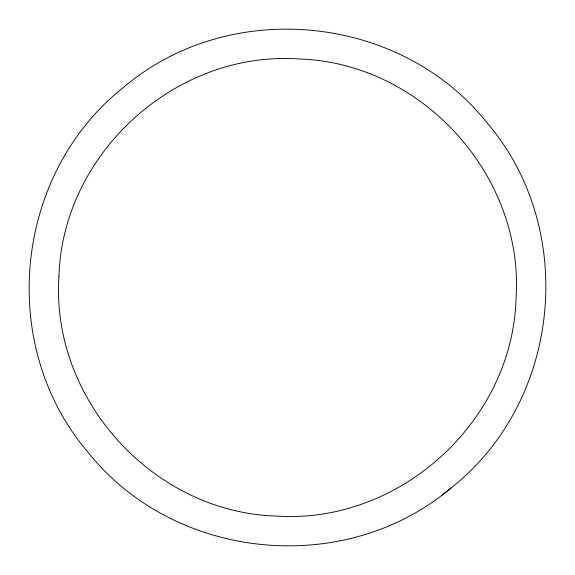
<?xml version="1.0" encoding="UTF-8"?>
<svg xmlns="http://www.w3.org/2000/svg" width="575" height="575" viewBox="0 0 575 575"><rect width="100%" height="100%" fill="white"/><g stroke="black" fill="none" stroke-linecap="round" stroke-linejoin="round"><path stroke-width="0.86" d="M451.648 487.514C561.121 400.739 577.961 229.82 487.514 123.352C400.739 13.879 229.82 -2.961 123.352 87.486C13.879 174.261 -2.961 345.18 87.486 451.648C174.261 561.121 345.18 577.954 451.648 487.514L441.636 495.327M58.952 276.273C50.528 399.158 153.151 512.39 276.273 516.048C399.158 524.472 512.39 421.849 516.048 298.727C524.472 175.842 421.849 62.61 298.727 58.952C175.842 50.528 62.61 153.151 58.952 276.273"/></g></svg>
